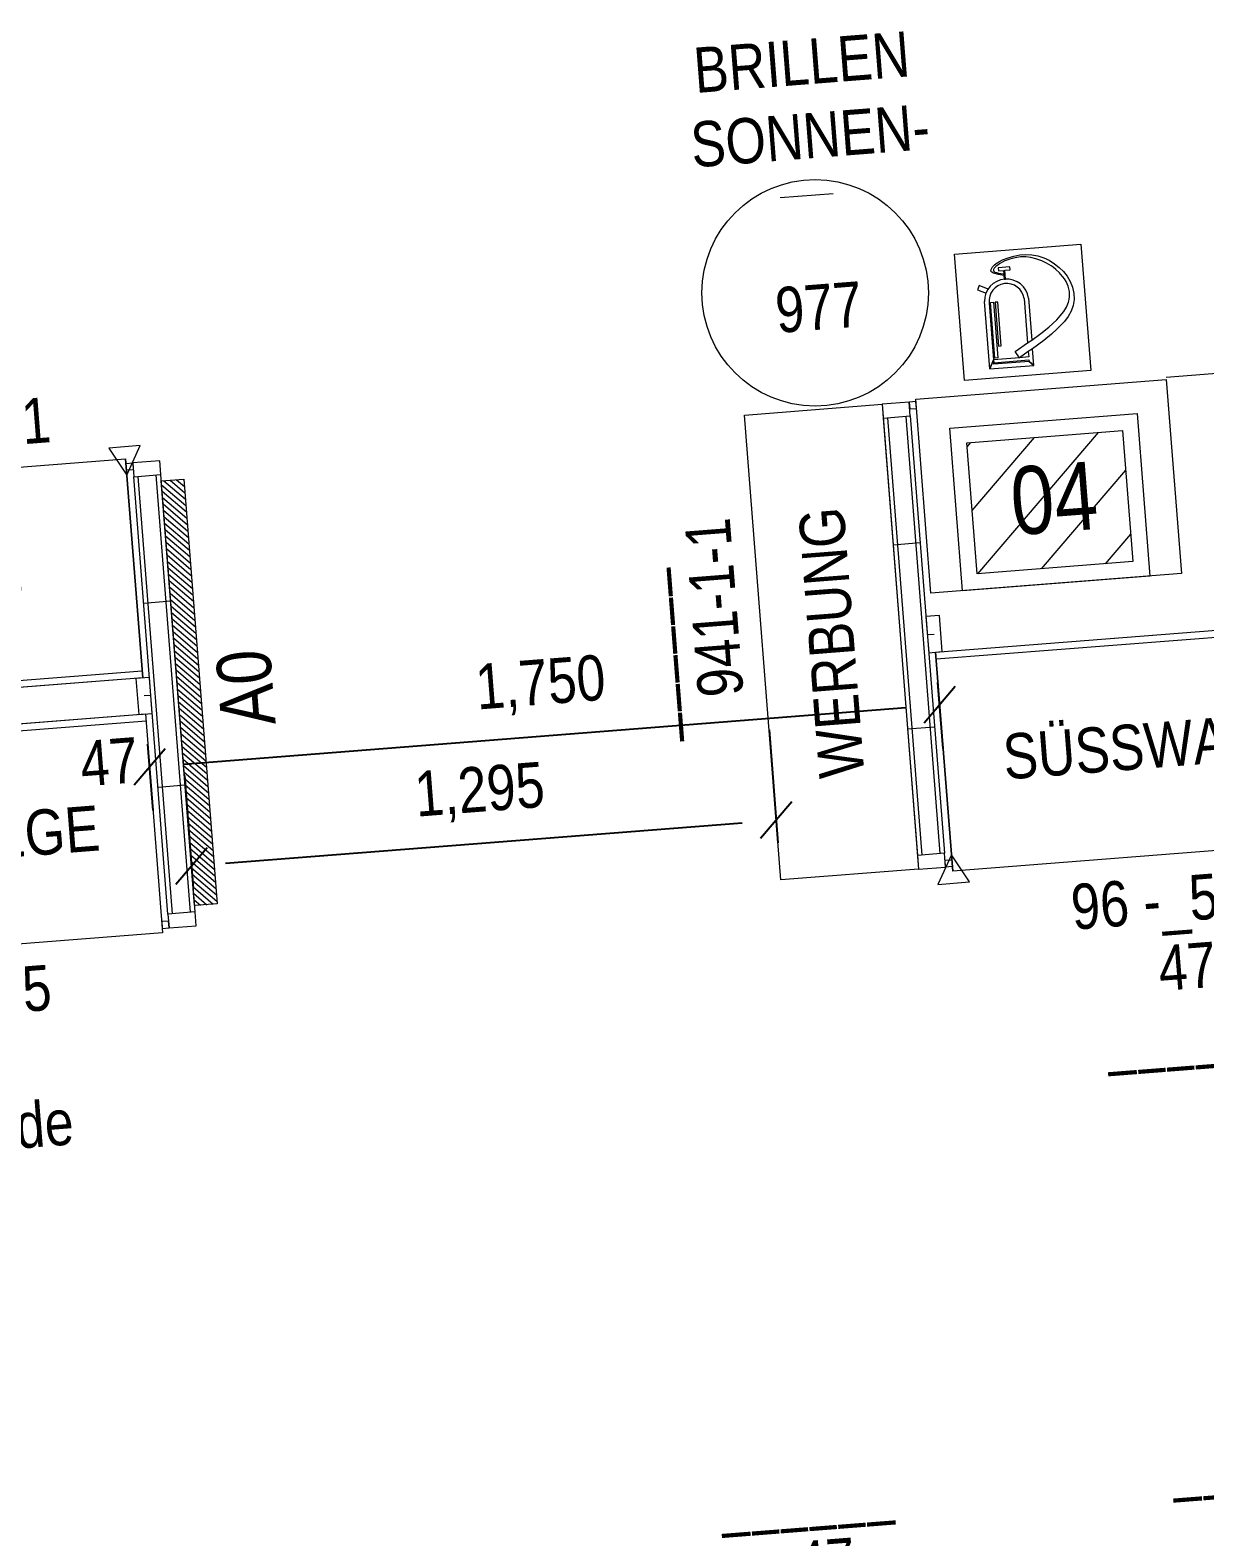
# Model space of a CAD drawing. Header units: millimetres. Extents: x 1954135 to 2038297, y 1349223 to 1397094.
# Drawn here: x 1987511 to 1990105, y 1377608 to 1380936 of the extents above; entities that cross this region are included whole.
import ezdxf
from ezdxf.enums import TextEntityAlignment as Align

# ---------------------------------------------------------------- set-up
doc = ezdxf.new("R2010")
doc.units = ezdxf.units.MM
doc.header["$MEASUREMENT"] = 0
doc.layers.get('Defpoints').update_dxf_attribs({"lineweight": 0})
for name, color, linetype, lineweight in [('01_Grundriss (Construction)', 7, 'Continuous', 0), ('10_Einrichtung', 7, 'Continuous', 0), ('10_Einrichtung (Construction)', 7, 'Continuous', 0), ('12_Deko', 7, 'Continuous', 0), ('12_Deko (Construction)', 7, 'Continuous', 0), ('13_Ladenbau', 94, 'Continuous', 0), ('16_Brandschutz Einbauten', 1, 'Continuous', 0), ('20_Sortimentierung', 7, 'Continuous', 0), ('21_Modulnummer', 7, 'Continuous', 0), ('TXT Schrift allgemein', 7, 'Continuous', 13)]:
    doc.layers.add(name, color=color, linetype=linetype, lineweight=lineweight)
doc.styles.add('Rossmann', font='ARIALN.TTF', dxfattribs={"height": 100})
doc.styles.add('Style-Arial Narrow', font='ARIALN.TTF')
doc.dimstyles.new('Rossmann', dxfattribs={"dimtxt": 100, "dimasz": 75, "dimexe": 50, "dimexo": 0.0625, "dimgap": 50, "dimtad": 1, "dimdec": 3, "dimlfac": 0.001, "dimzin": 3, "dimtxsty": 'Rossmann', "dimcen": 0, "dimadec": 3, "dimazin": 0, "dimtfac": 1, "dimtdec": 0, "dimtofl": 0, "dimtmove": 0, "dimatfit": 1, "dimfxl": 200, "dimfxlon": 1, "dimfrac": 2, "dimtolj": 1, "dimtzin": 3, "dimarcsym": 0})

# ---------------------------------------------------------------- blocks, each defined once
blk = doc.blocks.new('*U388')
at = {"layer": '10_Einrichtung', "color": 7, "linetype": 'Continuous', "lineweight": 0}
blk.add_line((-60.7, 116.7), (56.5, 116.7), dxfattribs=at)
at = {"layer": '10_Einrichtung (Construction)', "color": 7, "linetype": 'Continuous', "lineweight": 0, "extrusion": (0, 0, -1)}
blk.add_circle((0, 332.7), 250, dxfattribs=at)
blk = doc.blocks.new('SoBr')
at = {"layer": '10_Einrichtung', "color": 7, "linetype": 'Continuous', "lineweight": 0}
blk.add_blockref('*U388', (19.2, -328.1), dxfattribs=at)
at = {"layer": '10_Einrichtung (Construction)', "color": 7, "linetype": 'Continuous', "lineweight": 0, "extrusion": (0, 0, -1), "style": 'Style-Arial Narrow'}
for s, p in [('SONNEN-', (228.7, -292.4)), ('BRILLEN', (209.5, -455.9))]:
    blk.add_text(s, height=100, rotation=180, dxfattribs=at).set_placement(p)
at = {"layer": '10_Einrichtung (Construction)', "color": 7, "linetype": 'Continuous', "lineweight": 0, "extrusion": (0, 0, -1), "insert": (-71.1, 87.9), "char_height": 100, "attachment_point": 7, "text_direction": (1, 0, 0), "line_spacing_factor": 0.6, "style": 'Rossmann'}
blk.add_mtext('\\FArial Narrow;977', dxfattribs=at)
blk = doc.blocks.new('*U404')
at = {"layer": '10_Einrichtung', "color": 7, "lineweight": 0}
for p, q in [((-5, -484.4), (-5, 484.4)), ((5, -484.4), (5, 484.4)), ((45, -484.4), (45, 484.4)), ((55, -484.4), (55, 484.4)), ((55, 203.9), (-5, 203.9)), ((55, -203.9), (-5, -203.9))]:
    blk.add_line(p, q, dxfattribs=at)
at = {"layer": '10_Einrichtung', "color": 7, "lineweight": 0, "flags": 128}
for points in [[(-20, 515), (-5, 515), (-5, 500), (-20, 500)], [(55, 484.4), (55, 515), (-5, 515), (-5, 484.4)], [(55, -515), (55, -484.4), (-5, -484.4), (-5, -515)], [(-20, -515), (-5, -515), (-5, -500), (-20, -500)]]:
    blk.add_lwpolyline(points, close=True, dxfattribs=at)
at = {"layer": '10_Einrichtung (Construction)', "color": 7, "lineweight": 0}
blk.add_line((-5, 0), (-20, 0), dxfattribs=at)
blk = doc.blocks.new('K ohm')
at = {"layer": '10_Einrichtung', "color": 7, "lineweight": 0}
blk.add_blockref('*U404', (20, 0), dxfattribs=at)
blk = doc.blocks.new('_Oblique-1')
at = {"color": 0, "linetype": 'ByBlock', "lineweight": -2}
blk.add_line((0.5, 0.5), (-0.5, -0.5), dxfattribs=at)
blk = doc.blocks.new('*D405')
at = {"layer": '10_Einrichtung', "color": 0, "linetype": 'ByBlock', "lineweight": -2, "transparency": 16777216}
for p, q in [((1989142.9, 1379390.1), (1989162.4, 1379140.9)), ((1987851.9, 1379289.1), (1987871.4, 1379039.8))]:
    blk.add_line(p, q, dxfattribs=at)
at = {"layer": '10_Einrichtung', "color": 0, "linetype": 'Continuous', "lineweight": -2, "transparency": 16777216}
blk.add_line((1987942.3, 1379095.5), (1989083.8, 1379184.9), dxfattribs=at)
at = {"layer": 'Defpoints', "color": 0, "linetype": 'Continuous', "lineweight": 0, "transparency": 16777216}
for p in [(1989126.5, 1379600.7), (1987835.4, 1379499.6), (1989158.5, 1379190.7)]:
    blk.add_point(p, dxfattribs=at)
at = {"layer": '10_Einrichtung', "color": 0, "linetype": 'Continuous', "lineweight": -2, "transparency": 16777216, "xscale": 75, "yscale": 75, "zscale": 75}
for p, rotation in [((1989158.5, 1379190.7), 4.475374000663035), ((1987867.5, 1379089.7), 184.475374000663)]:
    blk.add_blockref('_Oblique-1', p, dxfattribs=dict(at, rotation=rotation))
at = {"layer": '10_Einrichtung', "color": 0, "linetype": 'Continuous', "lineweight": 0, "transparency": 16777216, "insert": (1988504.4, 1379250), "char_height": 100, "attachment_point": 5, "rotation": 4.4754, "style": 'Style-Arial Narrow'}
blk.add_mtext('\\A1;1,295', dxfattribs=at)
blk = doc.blocks.new('*U460')
at = {"layer": '16_Brandschutz Einbauten', "color": 1, "linetype": 'Continuous'}
for p, q in [((-63, 101.1), (-59.6, 106.9)), ((-59.6, 106.9), (-54.5, 111.4)), ((-55.8, 103.5), (-57.5, 100.7)), ((-51.7, 107.3), (-55.8, 103.5)), ((-54.5, 111.4), (-48.4, 114.9)), ((-47.2, 110.2), (-51.7, 107.3)), ((-48.4, 114.9), (-35.5, 120.6)), ((-42, 113.1), (-47.2, 110.2)), ((-20.5, 103.9), (-46.9, 103.9)), ((-46.9, 103.9), (-46.9, 97.3)), ((-30.6, 118), (-42, 113.1)), ((-35.5, 120.6), (-23, 124.6)), ((-19.1, 121.5), (-30.6, 118)), ((-23, 124.6), (-9.7, 127.5)), ((-20.5, 97.3), (-20.5, 103.9)), ((-7.1, 123.5), (-19.1, 121.5)), ((-9.7, 127.5), (3.6, 128.9)), ((5, 124.2), (-7.1, 123.5)), ((3.6, 128.9), (17.6, 128.9)), ((17.2, 123.3), (5, 124.2)), ((27.8, 121), (17.2, 123.3)), ((17.6, 128.9), (31.1, 127.2)), ((38.7, 117.6), (27.8, 121)), ((31.1, 127.2), (44.1, 123.8)), ((51.7, 111.7), (38.7, 117.6)), ((44.1, 123.8), (56.9, 118.5)), ((62.1, 105.9), (51.7, 111.7)), ((56.9, 118.5), (68.4, 111.8)), ((71.7, 99.3), (62.1, 105.9)), ((68.4, 111.8), (79.7, 103.2)), ((79.7, 103.2), (89.8, 93.9)), ((-63.4, 97.9), (-63, 101.1)), ((-61.7, 95.3), (-63.4, 97.9)), ((-57.9, 92.8), (-61.7, 95.3)), ((-57.5, 100.7), (-57.9, 99.4)), ((-57.9, 99.4), (-57.7, 98.2)), ((-47.5, 89), (-57.9, 92.8)), ((-57.7, 98.2), (-57.3, 97.2)), ((-57.3, 97.2), (-55.9, 95.8)), ((-55.9, 95.8), (-54.7, 94.9)), ((-54.7, 94.9), (-51.7, 93.5)), ((-51.7, 93.5), (-46.7, 91.8)), ((-35.3, 85.7), (-47.5, 89)), ((-46.9, 97.3), (-35.3, 97.3)), ((-46.7, 91.8), (-37, 89.4)), ((-37, 89.4), (-35.3, 89)), ((-35.3, 97.3), (-35.3, 89)), ((-35.3, 89), (-35.3, 85.7)), ((-35.3, 89), (-35.3, 85.7)), ((-35.3, 85.7), (-35.3, 77.5)), ((-35.3, 77.5), (-32, 77.5)), ((-32, 77.5), (-32, 97.3)), ((-32, 97.3), (-20.5, 97.3)), ((75.9, 95.5), (71.7, 99.3)), ((81.9, 90.2), (75.9, 95.5)), ((89.6, 81.8), (81.9, 90.2)), ((91.8, 79), (89.6, 81.8)), ((89.8, 93.9), (98.5, 84)), ((96.5, 72.6), (91.8, 79)), ((99.3, 67.6), (96.5, 72.6)), ((98.5, 84), (105.7, 73.2)), ((102.5, 61.5), (99.3, 67.6)), ((105.7, 73.2), (112, 60.5)), ((-92.3, 67.5), (-96.6, 58.6)), ((-96.6, 58.6), (-78.1, 49.7)), ((-72.8, 58.2), (-92.3, 67.5)), ((-78.1, 49.7), (-72.8, 58.1)), ((-72.8, 58.1), (-72.8, 58.2)), ((104.8, 56.1), (102.5, 61.5)), ((106.6, 50.4), (104.8, 56.1)), ((107.8, 44.5), (106.6, 50.4)), ((108.5, 38.7), (107.8, 44.5)), ((108.4, 33.1), (108.5, 38.7)), ((112, 60.5), (116, 47.5)), ((116, 47.5), (117.7, 33.6)), ((-73.3, 26.6), (-73.3, -100.8)), ((-69.7, -97.5), (-69.7, 27.7)), ((-69.7, 27.7), (-63.3, 27.7)), ((-63.3, 27.7), (-63.3, -97.5)), ((-53.6, 27.4), (-59.7, 27.4)), ((-59.7, 27.4), (-59.7, -71.1)), ((-53.6, -71.1), (-53.6, 27.4)), ((5.9, 30.7), (5.9, -69.1)), ((15.7, 30.7), (15.7, -63.4)), ((92.1, -5.3), (98.9, 3.9)), ((98.9, 3.9), (104.5, 14.6)), ((104.5, 14.6), (106.6, 20.4)), ((106.6, 20.4), (108, 27)), ((108, 27), (108.4, 33.1)), ((114.1, 6.3), (108.6, -6)), ((117.2, 19.7), (114.1, 6.3)), ((117.7, 33.6), (117.2, 19.7)), ((56, -37.6), (74.9, -22.8)), ((74.9, -22.8), (83.7, -14.6)), ((91.9, -27.4), (82.6, -36.1)), ((83.7, -14.6), (92.1, -5.3)), ((100.8, -17.4), (91.9, -27.4)), ((108.6, -6), (100.8, -17.4)), ((6, -69.1), (15.7, -63.4)), ((15.7, -63.4), (37.3, -50.2)), ((42.3, -66.2), (15.7, -82.9)), ((37.3, -50.2), (56, -37.6)), ((60.8, -53.7), (42.3, -66.2)), ((73.6, -43.4), (60.8, -53.7)), ((82.6, -36.1), (73.6, -43.4)), ((-73.3, -100.8), (-83.2, -120.5)), ((-83.2, -120.5), (-73.3, -100.8)), ((-73.2, -107.4), (-73.3, -100.8)), ((-14.8, -100.8), (-73.3, -100.8)), ((-73.3, -100.8), (-73.2, -107.4)), ((-73.2, -107.4), (-73.3, -100.8)), ((-63.3, -97.5), (-69.7, -97.5)), ((-59.7, -71.1), (-53.6, -71.1)), ((-23.4, -86.1), (6, -69.1)), ((-14.8, -100.7), (-23.4, -86.1)), ((5.9, -88.8), (-14.8, -100.7)), ((5.9, -100.8), (-14.8, -100.8)), ((15.7, -82.9), (5.9, -88.8)), ((15.7, -82.9), (5.9, -88.8)), ((5.9, -88.8), (5.9, -100.8)), ((15.7, -120.5), (15.7, -82.9)), ((-83.2, -120.5), (15.7, -120.5)), ((-83.2, -120.5), (-83.2, -120.5)), ((-73.2, -110.6), (-73.2, -107.4)), ((-73.2, -107.4), (5.9, -107.4)), ((5.9, -110.6), (-73.2, -110.6)), ((5.9, -107.4), (5.9, -110.6)), ((15.7, -120.5), (5.9, -110.6)), ((5.9, -110.6), (15.7, -120.5)), ((5.9, -110.6), (15.7, -120.5))]:
    blk.add_line(p, q, dxfattribs=at)
at = {"layer": '16_Brandschutz Einbauten', "color": 1, "linetype": 'Continuous', "flags": 128}
blk.add_lwpolyline([(-142.1, 142.1), (142.1, 142.1), (142.1, -142.1), (-142.1, -142.1)], close=True, dxfattribs=at)
blk.add_lwpolyline([(-83.2, -120.5), (-83.2, 30.7)], dxfattribs=at)
at = {"layer": '16_Brandschutz Einbauten', "color": 1, "linetype": 'Continuous'}
for centre, radius, start, end in [((-33.8, 28), 49.5, 3.1466, 176.8534), ((-33.6, 27.8), 39.7, 4.1848, 181.7432), ((-33.6, 27.8), 39.7, 179.3872, 181.7732)]:
    blk.add_arc(centre, radius, start, end, dxfattribs=at)
blk = doc.blocks.new('FLö')
at = {"layer": '16_Brandschutz Einbauten', "color": 1, "linetype": 'Continuous', "xscale": 0.9850171335536928, "yscale": 0.9850171335536928, "zscale": 0.9850171335536928}
blk.add_blockref('*U460', (0, 40), dxfattribs=at)
blk = doc.blocks.new('*U780')
at = {"layer": '10_Einrichtung', "color": 7, "linetype": 'Continuous', "lineweight": 0}
blk.add_line((-500, 187.5), (500, 187.5), dxfattribs=at)
at = {"layer": '10_Einrichtung', "color": 7, "linetype": 'Continuous', "lineweight": 0, "flags": 128}
for points in [[(-485, 282.5), (-515, 282.5), (-515, 202.5), (-485, 202.5)], [(515, 282.5), (485, 282.5), (485, 202.5), (515, 202.5)], [(-500, 202.5), (500, 202.5), (500, -282.5), (-500, -282.5)]]:
    blk.add_lwpolyline(points, close=True, dxfattribs=at)
at = {"layer": '10_Einrichtung (Construction)', "color": 3, "linetype": 'Continuous', "lineweight": 0}
for p, q in [((-500, 202.5), (-500, -282.5)), ((500, 202.5), (500, -282.5))]:
    blk.add_line(p, q, dxfattribs=at)
at = {"layer": '10_Einrichtung (Construction)', "color": 5, "linetype": 'Continuous', "lineweight": 0}
blk.add_line((-500, 202.5), (500, 202.5), dxfattribs=at)
at = {"layer": '10_Einrichtung', "color": 7, "linetype": 'Continuous', "lineweight": 0, "style": 'Rossmann'}
blk.add_text('47', height=100, dxfattribs=at).set_placement((411.7, 103.6), align=Align.MIDDLE_CENTER)
blk = doc.blocks.new('R1 47_33')
at = {"layer": '10_Einrichtung', "color": 7, "linetype": 'Continuous', "lineweight": 0}
blk.add_blockref('*U780', (500, -242.5), dxfattribs=at)
blk = doc.blocks.new('I1 47_33')
at = {"layer": '10_Einrichtung', "color": 7, "linetype": 'Continuous', "lineweight": 0}
blk.add_blockref('R1 47_33', (0, 0), dxfattribs=at)
at = {"layer": '20_Sortimentierung', "color": 7, "linetype": 'Continuous', "lineweight": 0, "style": 'Style-Arial Narrow'}
blk.add_attdef('I1 47_33_0', text='', height=100, dxfattribs=at).set_placement((500, -282.5), align=Align.MIDDLE_CENTER)
at = {"layer": '21_Modulnummer', "color": 7, "linetype": 'Continuous', "lineweight": 0, "insert": (500, -575), "char_height": 100, "attachment_point": 2, "line_spacing_factor": 0.6, "style": 'Style-Arial Narrow'}
blk.add_mtext('96 -_5_-1', dxfattribs=at)
at = {"layer": '21_Modulnummer', "color": 251, "linetype": 'Continuous', "lineweight": 0, "style": 'Style-Arial Narrow'}
blk.add_attdef('I1 47_33_0', text='', height=100, dxfattribs=at).set_placement((500, -725), align=Align.TOP_CENTER)
at = {"layer": '21_Modulnummer', "color": 5, "linetype": 'Continuous', "lineweight": 0, "style": 'Style-Arial Narrow'}
blk.add_attdef('I1 47_33_0', text='', height=100, dxfattribs=at).set_placement((500, -875), align=Align.TOP_CENTER)
blk = doc.blocks.new('*U843')
at = {"layer": '10_Einrichtung', "color": 7, "linetype": 'Continuous', "lineweight": 0}
blk.add_line((-500, 187.5), (500, 187.5), dxfattribs=at)
at = {"layer": '10_Einrichtung', "color": 7, "linetype": 'Continuous', "lineweight": 0, "flags": 128}
for points in [[(-485, 282.5), (-515, 282.5), (-515, 202.5), (-485, 202.5)], [(515, 282.5), (485, 282.5), (485, 202.5), (515, 202.5)], [(-500, 202.5), (500, 202.5), (500, -282.5), (-500, -282.5)]]:
    blk.add_lwpolyline(points, close=True, dxfattribs=at)
at = {"layer": '10_Einrichtung (Construction)', "color": 3, "linetype": 'Continuous', "lineweight": 0}
for p, q in [((-500, 202.5), (-500, -282.5)), ((500, 202.5), (500, -282.5))]:
    blk.add_line(p, q, dxfattribs=at)
at = {"layer": '10_Einrichtung (Construction)', "color": 5, "linetype": 'Continuous', "lineweight": 0}
blk.add_line((-500, 202.5), (500, 202.5), dxfattribs=at)
at = {"layer": '10_Einrichtung', "color": 7, "linetype": 'Continuous', "lineweight": 0, "style": 'Rossmann'}
blk.add_text('47', height=100, rotation=180, dxfattribs=at).set_placement((411.7, 103.6), align=Align.MIDDLE_CENTER)
blk = doc.blocks.new('R1 47_54')
at = {"layer": '10_Einrichtung', "color": 7, "linetype": 'Continuous', "lineweight": 0}
blk.add_blockref('*U843', (500, -242.5), dxfattribs=at)
blk = doc.blocks.new('I1 47_54')
at = {"layer": '10_Einrichtung', "color": 7, "linetype": 'Continuous', "lineweight": 0}
blk.add_blockref('R1 47_54', (0, 0), dxfattribs=at)
at = {"layer": '20_Sortimentierung', "color": 7, "linetype": 'Continuous', "lineweight": 0, "style": 'Style-Arial Narrow'}
blk.add_attdef('I1 47_54_0', text='', height=100, rotation=180, dxfattribs=at).set_placement((501.1, -282.5), align=Align.MIDDLE_CENTER)
at = {"layer": '21_Modulnummer', "color": 7, "linetype": 'Continuous', "lineweight": 0, "insert": (435.8, -675), "char_height": 100, "attachment_point": 2, "rotation": 180, "line_spacing_factor": 0.6, "style": 'Style-Arial Narrow'}
blk.add_mtext('160 -_3_-1', dxfattribs=at)
at = {"layer": '21_Modulnummer', "color": 251, "linetype": 'Continuous', "lineweight": 0, "style": 'Style-Arial Narrow'}
blk.add_attdef('I1 47_54_0', text='', height=100, rotation=180, dxfattribs=at).set_placement((467.6, -825), align=Align.TOP_CENTER)
at = {"layer": '21_Modulnummer', "color": 5, "linetype": 'Continuous', "lineweight": 0, "style": 'Style-Arial Narrow'}
blk.add_attdef('I1 47_54_0', text='', height=100, rotation=180, dxfattribs=at).set_placement((500, -975), align=Align.TOP_CENTER)
blk = doc.blocks.new('*U900')
at = {"layer": '10_Einrichtung', "color": 7, "linetype": 'Continuous', "lineweight": 0}
blk.add_line((-500, 187.5), (500, 187.5), dxfattribs=at)
at = {"layer": '10_Einrichtung', "color": 7, "linetype": 'Continuous', "lineweight": 0, "flags": 128}
for points in [[(-485, 282.5), (-515, 282.5), (-515, 202.5), (-485, 202.5)], [(515, 282.5), (485, 282.5), (485, 202.5), (515, 202.5)], [(-500, 202.5), (500, 202.5), (500, -282.5), (-500, -282.5)]]:
    blk.add_lwpolyline(points, close=True, dxfattribs=at)
at = {"layer": '10_Einrichtung (Construction)', "color": 3, "linetype": 'Continuous', "lineweight": 0}
for p, q in [((-500, 202.5), (-500, -282.5)), ((500, 202.5), (500, -282.5))]:
    blk.add_line(p, q, dxfattribs=at)
at = {"layer": '10_Einrichtung (Construction)', "color": 5, "linetype": 'Continuous', "lineweight": 0}
blk.add_line((-500, 202.5), (500, 202.5), dxfattribs=at)
at = {"layer": '10_Einrichtung', "color": 7, "linetype": 'Continuous', "lineweight": 0, "style": 'Rossmann'}
blk.add_text('47', height=100, dxfattribs=at).set_placement((411.7, 103.6), align=Align.MIDDLE_CENTER)
blk = doc.blocks.new('R1 47_73')
at = {"layer": '10_Einrichtung', "color": 7, "linetype": 'Continuous', "lineweight": 0}
blk.add_blockref('*U900', (500, -242.5), dxfattribs=at)
blk = doc.blocks.new('I1 47_73')
at = {"layer": '10_Einrichtung', "color": 7, "linetype": 'Continuous', "lineweight": 0}
blk.add_blockref('R1 47_73', (0, 0), dxfattribs=at)
at = {"layer": '20_Sortimentierung', "color": 7, "linetype": 'Continuous', "lineweight": 0, "style": 'Style-Arial Narrow'}
blk.add_attdef('I1 47_73_0', text='', height=100, dxfattribs=at).set_placement((500, -282.5), align=Align.MIDDLE_CENTER)
at = {"layer": '21_Modulnummer', "color": 7, "linetype": 'Continuous', "lineweight": 0, "insert": (500, -575), "char_height": 100, "attachment_point": 2, "line_spacing_factor": 0.6, "style": 'Style-Arial Narrow'}
blk.add_mtext('47 -_5_-5', dxfattribs=at)
at = {"layer": '21_Modulnummer', "color": 251, "linetype": 'Continuous', "lineweight": 0, "style": 'Style-Arial Narrow'}
blk.add_attdef('I1 47_73_0', text='', height=100, dxfattribs=at).set_placement((500, -725), align=Align.TOP_CENTER)
at = {"layer": '21_Modulnummer', "color": 5, "linetype": 'Continuous', "lineweight": 0, "style": 'Style-Arial Narrow'}
blk.add_attdef('I1 47_73_0', text='', height=100, dxfattribs=at).set_placement((500, -875), align=Align.TOP_CENTER)
blk = doc.blocks.new('*U933')
at = {"layer": '10_Einrichtung', "color": 7, "linetype": 'Continuous', "lineweight": 0}
blk.add_line((-500, 187.5), (500, 187.5), dxfattribs=at)
at = {"layer": '10_Einrichtung', "color": 7, "linetype": 'Continuous', "lineweight": 0, "flags": 128}
for points in [[(-485, 282.5), (-515, 282.5), (-515, 202.5), (-485, 202.5)], [(515, 282.5), (485, 282.5), (485, 202.5), (515, 202.5)], [(-500, 202.5), (500, 202.5), (500, -282.5), (-500, -282.5)]]:
    blk.add_lwpolyline(points, close=True, dxfattribs=at)
at = {"layer": '10_Einrichtung (Construction)', "color": 3, "linetype": 'Continuous', "lineweight": 0}
for p, q in [((-500, 202.5), (-500, -282.5)), ((500, 202.5), (500, -282.5))]:
    blk.add_line(p, q, dxfattribs=at)
at = {"layer": '10_Einrichtung (Construction)', "color": 5, "linetype": 'Continuous', "lineweight": 0}
blk.add_line((-500, 202.5), (500, 202.5), dxfattribs=at)
at = {"layer": '10_Einrichtung', "color": 7, "linetype": 'Continuous', "lineweight": 0, "style": 'Rossmann'}
blk.add_text('47', height=100, rotation=180, dxfattribs=at).set_placement((411.7, 103.6), align=Align.MIDDLE_CENTER)
blk = doc.blocks.new('R1 47_84')
at = {"layer": '10_Einrichtung', "color": 7, "linetype": 'Continuous', "lineweight": 0}
blk.add_blockref('*U933', (500, -242.5), dxfattribs=at)
blk = doc.blocks.new('I1 47_84')
at = {"layer": '10_Einrichtung', "color": 7, "linetype": 'Continuous', "lineweight": 0}
blk.add_blockref('R1 47_84', (0, 0), dxfattribs=at)
at = {"layer": '20_Sortimentierung', "color": 7, "linetype": 'Continuous', "lineweight": 0, "style": 'Style-Arial Narrow'}
blk.add_attdef('I1 47_84_0', text='', height=100, rotation=180, dxfattribs=at).set_placement((501.1, -282.5), align=Align.MIDDLE_CENTER)
at = {"layer": '21_Modulnummer', "color": 7, "linetype": 'Continuous', "lineweight": 0, "insert": (435.8, -675), "char_height": 100, "attachment_point": 2, "rotation": 180, "line_spacing_factor": 0.6, "style": 'Style-Arial Narrow'}
blk.add_mtext('81 -_5_-4', dxfattribs=at)
at = {"layer": '21_Modulnummer', "color": 251, "linetype": 'Continuous', "lineweight": 0, "style": 'Style-Arial Narrow'}
blk.add_attdef('I1 47_84_0', text='', height=100, rotation=180, dxfattribs=at).set_placement((467.6, -825), align=Align.TOP_CENTER)
at = {"layer": '21_Modulnummer', "color": 5, "linetype": 'Continuous', "lineweight": 0, "style": 'Style-Arial Narrow'}
blk.add_attdef('I1 47_84_0', text='', height=100, rotation=180, dxfattribs=at).set_placement((500, -975), align=Align.TOP_CENTER)
blk = doc.blocks.new('*U936')
at = {"layer": '10_Einrichtung', "color": 7, "linetype": 'Continuous', "lineweight": 0}
blk.add_line((-500, 187.5), (500, 187.5), dxfattribs=at)
at = {"layer": '10_Einrichtung', "color": 7, "linetype": 'Continuous', "lineweight": 0, "flags": 128}
for points in [[(-485, 282.5), (-515, 282.5), (-515, 202.5), (-485, 202.5)], [(515, 282.5), (485, 282.5), (485, 202.5), (515, 202.5)], [(-500, 202.5), (500, 202.5), (500, -282.5), (-500, -282.5)]]:
    blk.add_lwpolyline(points, close=True, dxfattribs=at)
at = {"layer": '10_Einrichtung (Construction)', "color": 3, "linetype": 'Continuous', "lineweight": 0}
for p, q in [((-500, 202.5), (-500, -282.5)), ((500, 202.5), (500, -282.5))]:
    blk.add_line(p, q, dxfattribs=at)
at = {"layer": '10_Einrichtung (Construction)', "color": 5, "linetype": 'Continuous', "lineweight": 0}
blk.add_line((-500, 202.5), (500, 202.5), dxfattribs=at)
at = {"layer": '10_Einrichtung', "color": 7, "linetype": 'Continuous', "lineweight": 0, "style": 'Rossmann'}
blk.add_text('47', height=100, rotation=180, dxfattribs=at).set_placement((411.7, 103.6), align=Align.MIDDLE_CENTER)
blk = doc.blocks.new('R1 47_85')
at = {"layer": '10_Einrichtung', "color": 7, "linetype": 'Continuous', "lineweight": 0}
blk.add_blockref('*U936', (500, -242.5), dxfattribs=at)
blk = doc.blocks.new('I1 47_85')
at = {"layer": '10_Einrichtung', "color": 7, "linetype": 'Continuous', "lineweight": 0}
blk.add_blockref('R1 47_85', (0, 0), dxfattribs=at)
at = {"layer": '20_Sortimentierung', "color": 7, "linetype": 'Continuous', "lineweight": 0, "style": 'Style-Arial Narrow'}
blk.add_attdef('I1 47_85_0', text='', height=100, rotation=180, dxfattribs=at).set_placement((501.1, -282.5), align=Align.MIDDLE_CENTER)
at = {"layer": '21_Modulnummer', "color": 7, "linetype": 'Continuous', "lineweight": 0, "insert": (435.8, -675), "char_height": 100, "attachment_point": 2, "rotation": 180, "line_spacing_factor": 0.6, "style": 'Style-Arial Narrow'}
blk.add_mtext('81 -_5_-3', dxfattribs=at)
at = {"layer": '21_Modulnummer', "color": 251, "linetype": 'Continuous', "lineweight": 0, "style": 'Style-Arial Narrow'}
blk.add_attdef('I1 47_85_0', text='', height=100, rotation=180, dxfattribs=at).set_placement((467.6, -825), align=Align.TOP_CENTER)
at = {"layer": '21_Modulnummer', "color": 5, "linetype": 'Continuous', "lineweight": 0, "style": 'Style-Arial Narrow'}
blk.add_attdef('I1 47_85_0', text='', height=100, rotation=180, dxfattribs=at).set_placement((500, -975), align=Align.TOP_CENTER)
blk = doc.blocks.new('RZ024_6')
at = {"layer": '10_Einrichtung', "color": 7, "lineweight": 0, "ltscale": 10}
for p, q in [((-157.5, -484.4), (-157.5, 484.4)), ((-97.5, -484.4), (-97.5, 484.4)), ((-97.5, 203.9), (-157.5, 203.9)), ((-97.5, -203.9), (-157.5, -203.9))]:
    blk.add_line(p, q, dxfattribs=at)
at = {"layer": '10_Einrichtung', "color": 7, "linetype": 'Continuous', "lineweight": 0}
for p, q in [((-147.5, -484.4), (-147.5, 484.4)), ((-107.5, -484.4), (-107.5, 484.4))]:
    blk.add_line(p, q, dxfattribs=at)
at = {"layer": '10_Einrichtung', "color": 7, "linetype": 'Continuous', "lineweight": 0, "flags": 128}
for points in [[(-172.5, 515), (-157.5, 515), (-157.5, 500), (-172.5, 500)], [(-172.5, -515), (-157.5, -515), (-157.5, -500), (-172.5, -500)]]:
    blk.add_lwpolyline(points, close=True, dxfattribs=at)
at = {"layer": '10_Einrichtung', "color": 7, "lineweight": 0, "ltscale": 10, "flags": 128}
for points in [[(-97.5, 484.4), (-97.5, 515), (-157.5, 515), (-157.5, 484.4)], [(-97.5, -515), (-97.5, -484.4), (-157.5, -484.4), (-157.5, -515)]]:
    blk.add_lwpolyline(points, close=True, dxfattribs=at)
at = {"layer": '10_Einrichtung (Construction)', "color": 7, "linetype": 'Continuous', "lineweight": 0}
blk.add_line((-157.5, 0), (-172.5, 0), dxfattribs=at)
at = {"layer": '10_Einrichtung (Construction)', "color": 7, "linetype": 'Continuous', "lineweight": 0, "flags": 128}
blk.add_lwpolyline([(-97.5, 515), (207.5, 515), (207.5, -515), (-97.5, -515)], close=True, dxfattribs=at)
blk = doc.blocks.new('IKBom_6')
at = {"layer": '10_Einrichtung', "color": 7, "linetype": 'Continuous', "lineweight": 0}
blk.add_blockref('RZ024_6', (172.5, 0), dxfattribs=at)
at = {"layer": '20_Sortimentierung', "color": 7, "linetype": 'Continuous', "lineweight": 0, "style": 'Style-Arial Narrow'}
blk.add_attdef('IKBom_6_0', text='', height=100, rotation=270, dxfattribs=at).set_placement((227.5, 1.1), align=Align.MIDDLE_CENTER)
at = {"layer": '21_Modulnummer', "color": 7, "linetype": 'Continuous', "lineweight": 0, "insert": (530, -96.1), "char_height": 100, "attachment_point": 2, "rotation": 270, "line_spacing_factor": 0.6, "style": 'Style-Arial Narrow'}
blk.add_mtext('941-1-1', dxfattribs=at)
at = {"layer": '21_Modulnummer', "color": 5, "linetype": 'Continuous', "lineweight": 0, "style": 'Style-Arial Narrow'}
blk.add_attdef('IKBom_6_0', text='', height=100, rotation=270, dxfattribs=at).set_placement((697.4, 0), align=Align.TOP_CENTER)
blk = doc.blocks.new('Z_Kennzeichen Endständer')
at = {"layer": '10_Einrichtung', "color": 3, "linetype": 'Continuous', "lineweight": 0, "flags": 128}
blk.add_lwpolyline([(0, 36.2), (-34.7, -26.8), (35.1, -26.8)], close=True, dxfattribs=at)
blk = doc.blocks.new('End 160_47')
at = {"layer": '10_Einrichtung', "color": 3, "linetype": 'Continuous', "lineweight": 0, "flags": 128}
blk.add_lwpolyline([(-30.1, 295.9), (-60.1, 295.9), (-60.1, 215.9), (-30.1, 215.9)], close=True, dxfattribs=at)
at = {"layer": '10_Einrichtung (Construction)', "color": 3, "linetype": 'Continuous', "lineweight": 0}
blk.add_line((-45.1, 215.9), (-45.1, -269.1), dxfattribs=at)
at = {"layer": '10_Einrichtung', "color": 3, "lineweight": 0}
blk.add_blockref('Z_Kennzeichen Endständer', (-45.1, -269.1), dxfattribs=at)
blk = doc.blocks.new('End 160_47a')
at = {"layer": '10_Einrichtung', "color": 3, "linetype": 'Continuous', "lineweight": 0}
blk.add_blockref('End 160_47', (45.1, -255.9), dxfattribs=at)
blk = doc.blocks.new('Z_Kennzeichen Endständer_1')
at = {"layer": '10_Einrichtung', "color": 3, "linetype": 'Continuous', "lineweight": 0, "flags": 128}
blk.add_lwpolyline([(0, 36.2), (-34.7, -26.8), (35.1, -26.8)], close=True, dxfattribs=at)
blk = doc.blocks.new('End 160_47_1')
at = {"layer": '10_Einrichtung', "color": 3, "linetype": 'Continuous', "lineweight": 0, "flags": 128}
blk.add_lwpolyline([(-30.1395, 295.896), (-60.1395, 295.896), (-60.1395, 215.896), (-30.1395, 215.896)], close=True, dxfattribs=at)
at = {"layer": '10_Einrichtung (Construction)', "color": 3, "linetype": 'Continuous', "lineweight": 0}
blk.add_line((-45.1395, 215.896), (-45.1395, -269.104), dxfattribs=at)
at = {"layer": '10_Einrichtung', "color": 3, "lineweight": 0}
blk.add_blockref('Z_Kennzeichen Endständer_1', (-45.1395, -269.104), dxfattribs=at)
blk = doc.blocks.new('End 160_47a_1')
at = {"layer": '10_Einrichtung', "color": 3, "linetype": 'Continuous', "lineweight": 0}
blk.add_blockref('End 160_47_1', (45.1395, -255.896), dxfattribs=at)
blk = doc.blocks.new('*D1496')
at = {"layer": '13_Ladenbau', "color": 0, "linetype": 'ByBlock', "lineweight": -2, "transparency": 16777216}
for p, q in [((1989527.3, 1379348.7), (1989515.9, 1379495.1)), ((1987782.7, 1379212.2), (1987771.2, 1379358.6))]:
    blk.add_line(p, q, dxfattribs=at)
at = {"layer": '13_Ladenbau', "color": 94, "linetype": 'Continuous', "lineweight": -2, "transparency": 16777216}
blk.add_line((1987849.9, 1379314.6), (1989445, 1379439.4), dxfattribs=at)
at = {"layer": 'Defpoints', "color": 0, "linetype": 'Continuous', "lineweight": 0, "transparency": 16777216}
for p in [(1989519.8, 1379445.3), (1989527.3, 1379348.7), (1987782.7, 1379212.1)]:
    blk.add_point(p, dxfattribs=at)
at = {"layer": '13_Ladenbau', "color": 94, "linetype": 'Continuous', "lineweight": -2, "transparency": 16777216, "xscale": 75, "yscale": 75, "zscale": 75}
for p, rotation in [((1989519.8, 1379445.3), 4.475374000659015), ((1987775.1, 1379308.7), 184.475374000659)]:
    blk.add_blockref('_Oblique-1', p, dxfattribs=dict(at, rotation=rotation))
at = {"layer": '13_Ladenbau', "color": 0, "linetype": 'Continuous', "lineweight": 0, "transparency": 16777216, "insert": (1988638.9, 1379486.7), "char_height": 100, "attachment_point": 5, "rotation": 4.4754, "style": 'Style-Arial Narrow'}
blk.add_mtext('\\A1;1,750', dxfattribs=at)
blk = doc.blocks.new('KRA0 OBJ')
at = {"layer": '12_Deko', "linetype": 'Continuous', "lineweight": 0}
h = blk.add_hatch(dxfattribs=at)
h.set_pattern_fill('HATCH', color=94, style=0, pattern_type=2)
h.set_pattern_definition([(45, (51.227, -13.148), (-7.07107, 7.07107), [])])
h.paths.add_polyline_path([(-470.5, 0), (470.5, 0), (470.5, -50), (-470.5, -50)])
at = {"layer": '12_Deko', "color": 94, "linetype": 'Continuous', "flags": 128}
blk.add_lwpolyline([(-470.5, 0), (470.5, 0), (470.5, -50), (-470.5, -50)], close=True, dxfattribs=at)
at = {"layer": '12_Deko (Construction)', "color": 94, "linetype": 'Continuous', "style": 'Style-Arial Narrow'}
blk.add_text('A0', height=120, dxfattribs=at).set_placement((0, -150), align=Align.MIDDLE_CENTER)

msp = doc.modelspace()

# ---------------------------------------------------------------- hatches: boundary and pattern name
at = {"layer": '01_Grundriss (Construction)', "linetype": 'Continuous', "lineweight": 0}
h = msp.add_hatch(dxfattribs=at)
h.set_pattern_fill('HATCH', style=0, pattern_type=2)
h.set_pattern_definition([(49.475, (1990244.73, 1380176.93), (-76.013, 64.977), [])])
h.paths.add_polyline_path([(1989579.8027, 1380024.0695), (1989923.7507, 1380050.9901), (1989946.3796, 1379761.8743), (1989602.4315, 1379734.9537)], flags=0)

# ---------------------------------------------------------------- linework, layer by layer
at = {"layer": '01_Grundriss (Construction)', "color": 253, "linetype": 'Continuous', "lineweight": 13, "flags": 128}
msp.add_lwpolyline([(1989466.9296, 1380120.5561), (1990020.2374, 1380163.8631), (1990053.7905, 1379735.1742), (1989500.4828, 1379691.8672)], close=True, dxfattribs=at)
at = {"layer": '01_Grundriss (Construction)', "color": 5, "linetype": 'Continuous', "lineweight": 13, "flags": 128}
msp.add_lwpolyline([(1989542.1783, 1380056.2317), (1989955.913, 1380088.6144), (1989984.004, 1379729.7121), (1989570.2693, 1379697.3294)], close=True, dxfattribs=at)
at = {"layer": '01_Grundriss (Construction)', "color": 7, "linetype": 'Continuous', "lineweight": 0, "flags": 128}
msp.add_lwpolyline([(1989579.8027, 1380024.0695), (1989923.7507, 1380050.9901), (1989946.3796, 1379761.8743), (1989602.4315, 1379734.9537)], close=True, dxfattribs=at)
msp.add_lwpolyline([(1989579.8027, 1380024.0695), (1989923.7507, 1380050.9901), (1989946.3796, 1379761.8743), (1989602.4315, 1379734.9537)], close=True, dxfattribs=at)
at = {"layer": '10_Einrichtung (Construction)', "linetype": 'Continuous', "lineweight": 0}
msp.add_line((1990214.2939, 1380183.5372), (1990019.8885, 1380168.3212), dxfattribs=at)

# ---------------------------------------------------------------- block references
at = {"layer": '10_Einrichtung', "color": 7, "linetype": 'Continuous', "lineweight": 0, "extrusion": (0, 0, -1), "rotation": 175.5246259993309}
msp.add_blockref('SoBr', (-1989225.3047, 1380358.4694), dxfattribs=at)
at = {"layer": '10_Einrichtung', "color": 7, "lineweight": 0, "rotation": 4.475374000663059}
msp.add_blockref('K ohm', (1987762.8825, 1379465.0614), dxfattribs=at)
at = {"layer": '12_Deko', "color": 94, "linetype": 'Continuous', "rotation": 94.47537400066804}
msp.add_blockref('KRA0 OBJ', (1987837.6127, 1379470.9105), dxfattribs=at)
at = {"layer": '16_Brandschutz Einbauten', "color": 1, "linetype": 'Continuous', "rotation": 4.475374000663059}
msp.add_blockref('FLö', (1989706.0104, 1380272.3255), dxfattribs=at)
at = {"layer": '20_Sortimentierung', "color": 7, "linetype": 'Continuous', "lineweight": 0}
ref = msp.add_blockref('IKBom_6', (1989507.5467, 1379601.615), dxfattribs=dict(at, rotation=184.4753740006629))
ref.add_attrib('IKBom_6_0', 'WERBUNG', dxfattribs={"color": 7, "linetype": 'Continuous', "lineweight": 0, "height": 100, "rotation": 94.475374, "style": 'Style-Arial Narrow'}).set_placement((1989280.8247, 1379582.7852), align=Align.MIDDLE_CENTER)
ref.add_attrib('IKBom_6_0', '______', dxfattribs={"layer": '21_Modulnummer', "color": 5, "linetype": 'Continuous', "lineweight": 0, "height": 100, "rotation": 94.475374, "style": 'Style-Arial Narrow'}).set_placement((1988812.2404, 1379547.1939), align=Align.TOP_CENTER)
at = {"layer": 'TXT Schrift allgemein'}
ref = msp.add_blockref('I1 47_54', (1987762.8825, 1379465.0614), dxfattribs=dict(at, rotation=184.4753740006629))
ref.add_attrib('I1 47_54_0', '47', dxfattribs={"layer": '21_Modulnummer', "color": 251, "linetype": 'Continuous', "lineweight": 0, "height": 100, "rotation": 4.475374, "style": 'Style-Arial Narrow'}).set_placement((1987232.3654, 1380251.0614), align=Align.TOP_CENTER)
ref.add_attrib('I1 47_54_0', 'PROMOS', dxfattribs={"layer": '20_Sortimentierung', "color": 7, "linetype": 'Continuous', "lineweight": 0, "height": 100, "rotation": 4.475374, "style": 'Style-Arial Narrow'}).set_placement((1987241.2856, 1379707.6004), align=Align.MIDDLE_CENTER)
ref.add_attrib('I1 47_54_0', '______', dxfattribs={"layer": '21_Modulnummer', "color": 5, "linetype": 'Continuous', "lineweight": 0, "height": 100, "rotation": 4.475374, "style": 'Style-Arial Narrow'}).set_placement((1987188.3272, 1380398.0733), align=Align.TOP_CENTER)
for name, p, rotation in [('End 160_47a', (1987762.8825, 1379465.0614), 184.475374000659), ('End 160_47a_1', (1989507.5467, 1379601.615), 4.475374000658994)]:
    msp.add_blockref(name, p, dxfattribs=dict(at, rotation=rotation))
ref = msp.add_blockref('I1 47_33', (1989507.5467, 1379601.615), dxfattribs=dict(at, rotation=4.475374000662932))
ref.add_attrib('I1 47_33_0', '47', dxfattribs={"layer": '21_Modulnummer', "color": 251, "linetype": 'Continuous', "lineweight": 0, "height": 100, "rotation": 4.475374, "style": 'Style-Arial Narrow'}).set_placement((1990062.5944, 1378917.8408), align=Align.TOP_CENTER)
ref.add_attrib('I1 47_33_0', 'SÜSSWAREN', dxfattribs={"layer": '20_Sortimentierung', "color": 7, "linetype": 'Continuous', "lineweight": 0, "height": 100, "rotation": 4.475374, "style": 'Style-Arial Narrow'}).set_placement((1990028.0659, 1379358.9916), align=Align.MIDDLE_CENTER)
ref.add_attrib('I1 47_33_0', '______', dxfattribs={"layer": '21_Modulnummer', "color": 5, "linetype": 'Continuous', "lineweight": 0, "height": 100, "rotation": 4.475374, "style": 'Style-Arial Narrow'}).set_placement((1990074.299, 1378768.2982), align=Align.TOP_CENTER)
ref = msp.add_blockref('I1 47_73', (1986765.9316, 1379387.0308), dxfattribs=dict(at, rotation=4.475374000662932))
ref.add_attrib('I1 47_73_0', '47', dxfattribs={"layer": '21_Modulnummer', "color": 251, "linetype": 'Continuous', "lineweight": 0, "height": 100, "rotation": 4.475374, "style": 'Style-Arial Narrow'}).set_placement((1987320.9793, 1378703.2566), align=Align.TOP_CENTER)
ref.add_attrib('I1 47_73_0', 'BABYPFLEGE', dxfattribs={"layer": '20_Sortimentierung', "color": 7, "linetype": 'Continuous', "lineweight": 0, "height": 100, "rotation": 4.475374, "style": 'Style-Arial Narrow'}).set_placement((1987286.4507, 1379144.4074), align=Align.MIDDLE_CENTER)
ref.add_attrib('I1 47_73_0', 'Schublade', dxfattribs={"layer": '21_Modulnummer', "color": 5, "linetype": 'Continuous', "lineweight": 0, "height": 100, "rotation": 4.475374, "style": 'Style-Arial Narrow'}).set_placement((1987332.6839, 1378553.714), align=Align.TOP_CENTER)
ref = msp.add_blockref('I1 47_85', (1990792.77, 1376893.645), dxfattribs=dict(at, rotation=184.4753740006629))
ref.add_attrib('I1 47_85_0', '47', dxfattribs={"layer": '21_Modulnummer', "color": 251, "linetype": 'Continuous', "lineweight": 0, "height": 100, "rotation": 4.475374, "style": 'Style-Arial Narrow'}).set_placement((1990262.2528, 1377679.645), align=Align.TOP_CENTER)
ref.add_attrib('I1 47_85_0', 'BABYNAHRUNG', dxfattribs={"layer": '20_Sortimentierung', "color": 7, "linetype": 'Continuous', "lineweight": 0, "height": 100, "rotation": 4.475374, "style": 'Style-Arial Narrow'}).set_placement((1990271.1731, 1377136.184), align=Align.MIDDLE_CENTER)
ref.add_attrib('I1 47_85_0', '______', dxfattribs={"layer": '21_Modulnummer', "color": 5, "linetype": 'Continuous', "lineweight": 0, "height": 100, "rotation": 4.475374, "style": 'Style-Arial Narrow'}).set_placement((1990218.2146, 1377826.6569), align=Align.TOP_CENTER)
ref = msp.add_blockref('I1 47_84', (1989795.819, 1376815.6144), dxfattribs=dict(at, rotation=184.4753740006629))
ref.add_attrib('I1 47_84_0', '47', dxfattribs={"layer": '21_Modulnummer', "color": 251, "linetype": 'Continuous', "lineweight": 0, "height": 100, "rotation": 4.475374, "style": 'Style-Arial Narrow'}).set_placement((1989265.3018, 1377601.6144), align=Align.TOP_CENTER)
ref.add_attrib('I1 47_84_0', 'BABYNAHRUNG', dxfattribs={"layer": '20_Sortimentierung', "color": 7, "linetype": 'Continuous', "lineweight": 0, "height": 100, "rotation": 4.475374, "style": 'Style-Arial Narrow'}).set_placement((1989274.2221, 1377058.1534), align=Align.MIDDLE_CENTER)
ref.add_attrib('I1 47_84_0', '______', dxfattribs={"layer": '21_Modulnummer', "color": 5, "linetype": 'Continuous', "lineweight": 0, "height": 100, "rotation": 4.475374, "style": 'Style-Arial Narrow'}).set_placement((1989221.2637, 1377748.6263), align=Align.TOP_CENTER)

# ---------------------------------------------------------------- texts
at = {"layer": '01_Grundriss (Construction)', "color": 5, "linetype": 'Continuous', "lineweight": 0, "style": 'Rossmann'}
msp.add_text('04', height=150, rotation=4.475374, dxfattribs=at).set_placement((1989671.1296, 1379969.079), align=Align.TOP_LEFT)

# ---------------------------------------------------------------- dimensions: what is measured, and where the dimension line sits
at = {"layer": '10_Einrichtung', "linetype": 'Continuous', "lineweight": 0}
dim = msp.add_linear_dim(base=(1989158.5434, 1379190.7409), p1=(1987835.4077, 1379499.6118), p2=(1989126.4592, 1379600.6614), angle=4.475374, dimstyle='Rossmann', override={"dimtxsty": 'Style-Arial Narrow', "dimblk": '_Oblique-1', "dimtdec": 3, "dimfrac": 0}, dxfattribs=at)
dim.commit()
dim.dimension.update_dxf_attribs({"geometry": '*D405', "text_midpoint": (1988504.4268, 1379249.9759)})
at = {"layer": '13_Ladenbau', "color": 94, "linetype": 'Continuous', "lineweight": 0}
dim = msp.add_linear_dim(base=(1989519.7841, 1379445.2657), p1=(1987782.68, 1379212.1208), p2=(1989527.3442, 1379348.6744), angle=4.475374, dimstyle='Rossmann', override={"dimtxsty": 'Style-Arial Narrow', "dimblk": '_Oblique-1', "dimclrd": 94, "dimtdec": 3, "dimfrac": 0}, dxfattribs=at)
dim.commit()
dim.dimension.update_dxf_attribs({"geometry": '*D1496', "text_midpoint": (1988638.8612, 1379486.7487)})

doc.saveas('drawing.dxf')
